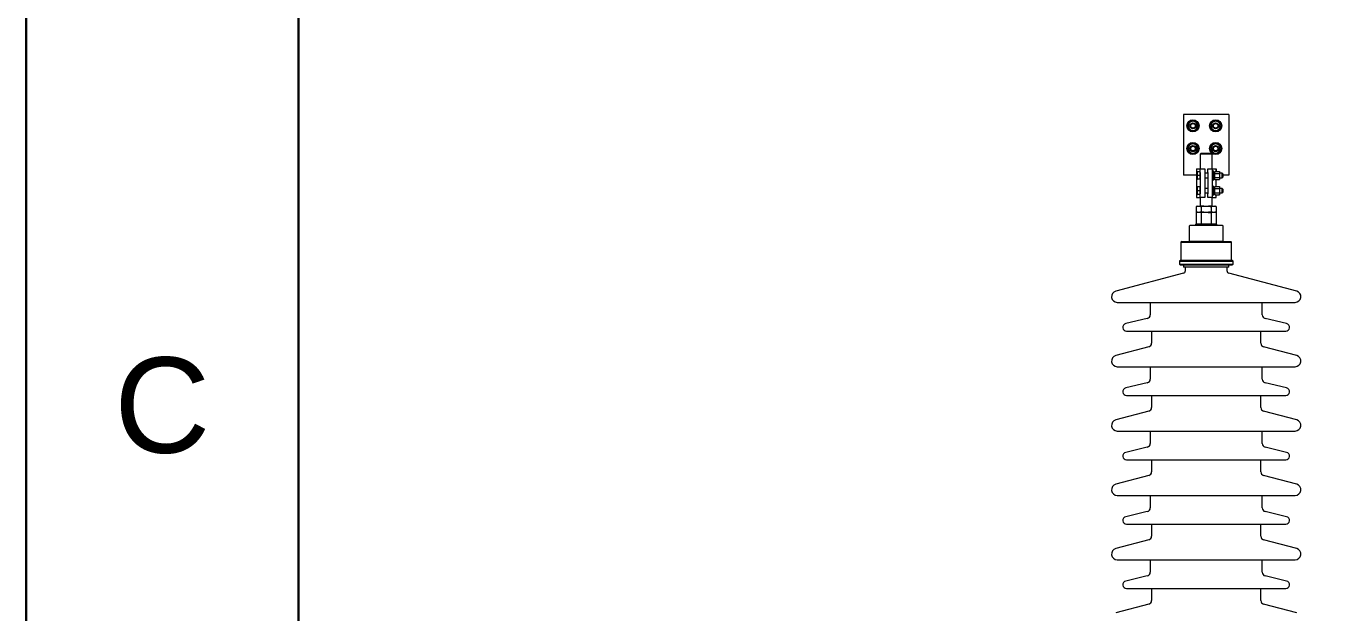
# Model space of a CAD drawing. Header units: millimetres. Extents: x 30710 to 48779, y -19256 to -8564.
# Drawn here: x 30710 to 32432, y -13354 to -12579 of the extents above; entities that cross this region are included whole.
import ezdxf
from ezdxf.enums import TextEntityAlignment as Align

# ---------------------------------------------------------------- set-up
doc = ezdxf.new("R2010")
doc.units = ezdxf.units.MM
doc.header["$LTSCALE"] = 10
doc.layers.get('Defpoints').update_dxf_attribs({"lineweight": 25})
for name, color, linetype, lineweight in [('1', 4, 'Continuous', 30), ('2', 3, 'Continuous', 25), ('粗实线', 4, 'Continuous', 18)]:
    doc.layers.add(name, color=color, linetype=linetype, lineweight=lineweight)
doc.styles.get("Standard").update_dxf_attribs({"font": ''})
doc.styles.get('Standard').set_extended_font_data('arial')

msp = doc.modelspace()

# ---------------------------------------------------------------- linework, layer by layer
at = {"layer": '1'}
msp.add_lwpolyline([(30710.22, -8564.163), (45830.22, -8564.163), (45830.22, -19256.163), (30710.22, -19256.163)], close=True, dxfattribs=at)
at = {"layer": '2'}
msp.add_lwpolyline([(31070.22, -8924.163), (45470.22, -8924.163), (45470.22, -18896.163), (31070.22, -18896.163)], close=True, dxfattribs=at)
at = {"layer": 'Defpoints'}
msp.add_line((31070.22, -8564.163), (31070.22, -19256.163), dxfattribs=at)
at = {"layer": '粗实线'}
for p, q in [((32240.22, -12695.301), (32240.22, -12775.301)), ((32300.22, -12695.301), (32240.22, -12695.301)), ((32247.395, -12707.227), (32245.62, -12710.301)), ((32249.17, -12704.152), (32247.395, -12707.227)), ((32256.27, -12704.152), (32252.72, -12704.152)), ((32258.045, -12707.227), (32256.27, -12704.152)), ((32259.82, -12710.301), (32258.045, -12707.227)), ((32277.395, -12707.227), (32275.62, -12710.301)), ((32279.17, -12704.152), (32277.395, -12707.227)), ((32286.27, -12704.152), (32282.72, -12704.152)), ((32288.045, -12707.227), (32286.27, -12704.152)), ((32289.82, -12710.301), (32288.045, -12707.227)), ((32300.22, -12695.301), (32300.22, -12775.301)), ((32245.62, -12710.301), (32247.395, -12713.375)), ((32247.395, -12713.375), (32249.17, -12716.45)), ((32252.72, -12716.45), (32256.27, -12716.45)), ((32256.27, -12716.45), (32258.045, -12713.375)), ((32258.045, -12713.375), (32259.82, -12710.301)), ((32275.62, -12710.301), (32277.395, -12713.375)), ((32277.395, -12713.375), (32279.17, -12716.45)), ((32282.72, -12716.45), (32286.27, -12716.45)), ((32286.27, -12716.45), (32288.045, -12713.375)), ((32288.045, -12713.375), (32289.82, -12710.301)), ((32247.395, -12737.227), (32245.62, -12740.301)), ((32245.62, -12740.301), (32247.395, -12743.375)), ((32249.17, -12734.152), (32247.395, -12737.227)), ((32247.395, -12743.375), (32249.17, -12746.45)), ((32256.27, -12734.152), (32252.72, -12734.152)), ((32258.045, -12737.227), (32256.27, -12734.152)), ((32256.27, -12746.45), (32258.045, -12743.375)), ((32259.82, -12740.301), (32258.045, -12737.227)), ((32258.045, -12743.375), (32259.82, -12740.301)), ((32277.395, -12737.227), (32275.62, -12740.301)), ((32275.62, -12740.301), (32277.395, -12743.375)), ((32279.17, -12734.152), (32277.395, -12737.227)), ((32277.395, -12743.375), (32279.17, -12746.45)), ((32286.27, -12734.152), (32282.72, -12734.152)), ((32288.045, -12737.227), (32286.27, -12734.152)), ((32286.27, -12746.45), (32288.045, -12743.375)), ((32289.82, -12740.301), (32288.045, -12737.227)), ((32288.045, -12743.375), (32289.82, -12740.301)), ((32252.72, -12746.45), (32256.27, -12746.45)), ((32263.519, -12746.94), (32262.22, -12747.69)), ((32262.22, -12747.69), (32262.22, -12766.94)), ((32278.22, -12747.69), (32262.22, -12747.69)), ((32276.921, -12746.94), (32263.519, -12746.94)), ((32278.22, -12747.69), (32276.921, -12746.94)), ((32278.22, -12766.94), (32278.22, -12747.69)), ((32282.72, -12746.45), (32286.27, -12746.45)), ((32257.22, -12775.301), (32240.22, -12775.301)), ((32257.22, -12766.94), (32257.22, -12804.94)), ((32257.22, -12766.94), (32262.22, -12766.94)), ((32257.22, -12766.94), (32257.22, -12774.94)), ((32258.22, -12770.94), (32258.22, -12773.44)), ((32258.22, -12773.44), (32258.22, -12778.44)), ((32258.666, -12775.94), (32258.22, -12773.44)), ((32258.666, -12780.94), (32258.22, -12778.44)), ((32258.22, -12778.44), (32258.22, -12780.94)), ((32261.72, -12770.94), (32258.666, -12770.94)), ((32261.72, -12775.94), (32258.666, -12775.94)), ((32262.22, -12770.94), (32261.72, -12770.94)), ((32261.72, -12770.94), (32261.72, -12773.44)), ((32261.72, -12773.44), (32261.72, -12775.94)), ((32261.72, -12775.94), (32261.72, -12778.44)), ((32261.72, -12778.44), (32261.72, -12780.94)), ((32262.22, -12766.94), (32268.22, -12766.94)), ((32262.22, -12771.94), (32262.22, -12766.94)), ((32262.22, -12771.94), (32262.22, -12799.94)), ((32268.22, -12766.94), (32268.22, -12771.94)), ((32268.22, -12771.94), (32268.22, -12799.94)), ((32272.22, -12772.94), (32268.22, -12772.94)), ((32268.22, -12778.94), (32272.22, -12778.94)), ((32272.22, -12766.94), (32278.22, -12766.94)), ((32272.22, -12771.94), (32272.22, -12766.94)), ((32272.22, -12771.94), (32272.22, -12799.94)), ((32278.22, -12766.94), (32278.22, -12771.94)), ((32278.22, -12766.94), (32283.22, -12766.94)), ((32279.42, -12769.94), (32278.22, -12769.94)), ((32278.22, -12771.94), (32278.22, -12799.94)), ((32279.82, -12770.34), (32279.42, -12769.94)), ((32279.42, -12781.94), (32279.42, -12769.94)), ((32279.82, -12781.54), (32279.82, -12770.34)), ((32281.42, -12771.299), (32279.82, -12771.299)), ((32281.615, -12770.495), (32281.42, -12771.224)), ((32281.42, -12771.856), (32281.615, -12770.495)), ((32281.42, -12771.856), (32281.42, -12771.224)), ((32281.615, -12773.218), (32281.42, -12771.856)), ((32281.42, -12775.94), (32281.42, -12771.856)), ((32281.42, -12775.94), (32281.615, -12773.218)), ((32281.42, -12780.024), (32281.42, -12775.94)), ((32281.42, -12780.024), (32281.615, -12778.663)), ((32281.615, -12770.495), (32287.624, -12770.495)), ((32281.615, -12773.218), (32287.624, -12773.218)), ((32281.615, -12778.663), (32287.624, -12778.663)), ((32283.22, -12770.495), (32283.22, -12766.94)), ((32283.22, -12766.94), (32283.22, -12770.495)), ((32287.82, -12771.224), (32287.624, -12770.495)), ((32287.624, -12770.495), (32287.82, -12771.856)), ((32287.82, -12771.856), (32287.624, -12773.218)), ((32287.624, -12773.218), (32287.82, -12775.94)), ((32287.624, -12778.663), (32287.82, -12780.024)), ((32287.82, -12771.224), (32287.82, -12771.856)), ((32287.82, -12771.856), (32287.82, -12775.94)), ((32291.42, -12772.94), (32287.82, -12772.94)), ((32287.82, -12775.94), (32287.82, -12780.024)), ((32287.82, -12778.94), (32291.42, -12778.94)), ((32292.22, -12773.74), (32291.42, -12772.94)), ((32291.42, -12778.94), (32291.42, -12772.94)), ((32291.42, -12778.94), (32292.22, -12778.14)), ((32292.22, -12773.74), (32292.22, -12778.14)), ((32300.22, -12775.301), (32292.22, -12775.301)), ((32258.22, -12790.94), (32258.22, -12793.44)), ((32258.666, -12795.94), (32258.22, -12793.44)), ((32258.22, -12793.44), (32258.22, -12798.44)), ((32261.72, -12780.94), (32258.666, -12780.94)), ((32261.72, -12790.94), (32258.666, -12790.94)), ((32261.72, -12795.94), (32258.666, -12795.94)), ((32261.72, -12780.94), (32262.22, -12780.94)), ((32262.22, -12790.94), (32261.72, -12790.94)), ((32261.72, -12790.94), (32261.72, -12793.44)), ((32261.72, -12793.44), (32261.72, -12795.94)), ((32261.72, -12795.94), (32261.72, -12798.44)), ((32272.22, -12792.94), (32268.22, -12792.94)), ((32278.22, -12781.94), (32279.42, -12781.94)), ((32279.42, -12789.94), (32278.22, -12789.94)), ((32279.42, -12781.94), (32279.82, -12781.54)), ((32279.82, -12790.34), (32279.42, -12789.94)), ((32279.42, -12801.94), (32279.42, -12789.94)), ((32279.82, -12780.581), (32281.42, -12780.581)), ((32279.82, -12801.54), (32279.82, -12790.34)), ((32281.42, -12791.299), (32279.82, -12791.299)), ((32281.615, -12781.385), (32281.42, -12780.024)), ((32281.42, -12780.656), (32281.42, -12780.024)), ((32281.42, -12780.656), (32281.615, -12781.385)), ((32281.615, -12790.495), (32281.42, -12791.224)), ((32281.42, -12791.856), (32281.615, -12790.495)), ((32281.42, -12791.856), (32281.42, -12791.224)), ((32281.42, -12795.94), (32281.42, -12791.856)), ((32281.615, -12793.218), (32281.42, -12791.856)), ((32281.42, -12795.94), (32281.615, -12793.218)), ((32281.42, -12800.024), (32281.42, -12795.94)), ((32281.615, -12781.385), (32287.624, -12781.385)), ((32281.615, -12790.495), (32287.624, -12790.495)), ((32281.615, -12793.218), (32287.624, -12793.218)), ((32283.22, -12790.495), (32283.22, -12781.385)), ((32287.82, -12780.024), (32287.624, -12781.385)), ((32287.624, -12781.385), (32287.82, -12780.656)), ((32287.82, -12791.224), (32287.624, -12790.495)), ((32287.624, -12790.495), (32287.82, -12791.856)), ((32287.82, -12791.856), (32287.624, -12793.218)), ((32287.624, -12793.218), (32287.82, -12795.94)), ((32287.82, -12780.024), (32287.82, -12780.656)), ((32287.82, -12791.224), (32287.82, -12791.856)), ((32287.82, -12791.856), (32287.82, -12795.94)), ((32291.42, -12792.94), (32287.82, -12792.94)), ((32287.82, -12795.94), (32287.82, -12800.024)), ((32292.22, -12793.74), (32291.42, -12792.94)), ((32291.42, -12798.94), (32291.42, -12792.94)), ((32292.22, -12793.74), (32292.22, -12798.14)), ((32257.22, -12804.94), (32262.22, -12804.94)), ((32258.666, -12800.94), (32258.22, -12798.44)), ((32258.22, -12798.44), (32258.22, -12800.94)), ((32261.72, -12800.94), (32258.666, -12800.94)), ((32261.72, -12798.44), (32261.72, -12800.94)), ((32261.72, -12800.94), (32262.22, -12800.94)), ((32262.22, -12804.94), (32262.22, -12799.94)), ((32262.22, -12804.94), (32262.22, -12816.484)), ((32268.22, -12804.94), (32262.22, -12804.94)), ((32268.22, -12798.94), (32272.22, -12798.94)), ((32268.22, -12799.94), (32268.22, -12804.94)), ((32272.22, -12804.94), (32272.22, -12799.94)), ((32278.22, -12804.94), (32272.22, -12804.94)), ((32278.22, -12799.94), (32278.22, -12804.94)), ((32278.22, -12801.94), (32279.42, -12801.94)), ((32278.22, -12816.484), (32278.22, -12804.94)), ((32278.22, -12804.94), (32283.22, -12804.94)), ((32279.42, -12801.94), (32279.82, -12801.54)), ((32279.82, -12800.581), (32281.42, -12800.581)), ((32281.42, -12800.024), (32281.615, -12798.663)), ((32281.615, -12801.385), (32281.42, -12800.024)), ((32281.42, -12800.656), (32281.42, -12800.024)), ((32281.42, -12800.656), (32281.615, -12801.385)), ((32281.615, -12798.663), (32287.624, -12798.663)), ((32281.615, -12801.385), (32287.624, -12801.385)), ((32283.22, -12804.94), (32283.22, -12801.385)), ((32287.624, -12798.663), (32287.82, -12800.024)), ((32287.82, -12800.024), (32287.624, -12801.385)), ((32287.624, -12801.385), (32287.82, -12800.656)), ((32287.82, -12798.94), (32291.42, -12798.94)), ((32287.82, -12800.024), (32287.82, -12800.656)), ((32291.42, -12798.94), (32292.22, -12798.14)), ((32258.22, -12816.484), (32256.845, -12816.853)), ((32256.845, -12816.853), (32258.62, -12816.484)), ((32256.845, -12816.853), (32256.845, -12824.116)), ((32256.845, -12824.116), (32258.22, -12824.484)), ((32258.888, -12824.484), (32257.135, -12824.954)), ((32257.135, -12824.954), (32260.406, -12824.484)), ((32257.135, -12824.954), (32257.135, -12839.915)), ((32258.22, -12816.484), (32258.62, -12816.484)), ((32258.62, -12824.484), (32258.22, -12824.484)), ((32258.62, -12816.484), (32261.756, -12816.484)), ((32258.62, -12824.484), (32261.756, -12824.484)), ((32260.406, -12824.484), (32263.677, -12824.954)), ((32267.084, -12816.484), (32261.756, -12816.484)), ((32263.532, -12824.116), (32261.756, -12824.484)), ((32267.084, -12824.484), (32261.756, -12824.484)), ((32263.532, -12816.853), (32267.084, -12816.484)), ((32263.532, -12816.853), (32263.532, -12824.116)), ((32263.677, -12824.954), (32270.22, -12824.484)), ((32263.677, -12824.954), (32263.677, -12839.915)), ((32267.084, -12816.484), (32273.355, -12816.484)), ((32267.084, -12824.484), (32273.355, -12824.484)), ((32278.683, -12816.484), (32273.355, -12816.484)), ((32276.907, -12824.116), (32273.355, -12824.484)), ((32278.683, -12824.484), (32273.355, -12824.484)), ((32276.762, -12824.954), (32280.033, -12824.484)), ((32276.762, -12824.954), (32276.762, -12839.915)), ((32276.907, -12816.853), (32278.683, -12816.484)), ((32276.907, -12816.853), (32276.907, -12824.116)), ((32278.683, -12816.484), (32281.819, -12816.484)), ((32278.683, -12824.484), (32281.819, -12824.484)), ((32280.033, -12824.484), (32283.305, -12824.954)), ((32283.305, -12824.954), (32281.551, -12824.484)), ((32282.22, -12816.484), (32281.819, -12816.484)), ((32283.595, -12824.116), (32281.819, -12824.484)), ((32282.22, -12824.484), (32281.819, -12824.484)), ((32283.595, -12816.853), (32282.22, -12816.484)), ((32282.22, -12824.484), (32283.595, -12824.116)), ((32283.305, -12824.954), (32283.305, -12839.915)), ((32283.595, -12816.853), (32283.595, -12824.116)), ((32247.72, -12842.884), (32247.72, -12861.884)), ((32270.22, -12841.884), (32248.72, -12841.884)), ((32256.595, -12840.384), (32256.22, -12840.759)), ((32256.22, -12840.759), (32256.22, -12841.884)), ((32270.22, -12840.759), (32256.22, -12840.759)), ((32270.22, -12840.384), (32256.595, -12840.384)), ((32257.135, -12839.915), (32258.888, -12840.384)), ((32260.406, -12840.384), (32257.135, -12839.915)), ((32263.677, -12839.915), (32260.406, -12840.384)), ((32270.22, -12840.384), (32263.677, -12839.915)), ((32283.845, -12840.384), (32270.22, -12840.384)), ((32284.22, -12840.759), (32270.22, -12840.759)), ((32291.72, -12841.884), (32270.22, -12841.884)), ((32280.033, -12840.384), (32276.762, -12839.915)), ((32283.305, -12839.915), (32280.033, -12840.384)), ((32281.551, -12840.384), (32283.305, -12839.915)), ((32284.22, -12840.759), (32283.845, -12840.384)), ((32284.22, -12841.884), (32284.22, -12840.759)), ((32292.72, -12861.884), (32292.72, -12842.884)), ((32236.72, -12863.917), (32236.72, -12887.94)), ((32236.72, -12863.917), (32303.72, -12863.917)), ((32237.864, -12862.94), (32302.575, -12862.94)), ((32270.22, -12862.884), (32248.72, -12862.884)), ((32291.72, -12862.884), (32270.22, -12862.884)), ((32303.72, -12887.94), (32303.72, -12863.917)), ((32236.72, -12887.94), (32234.72, -12888.94)), ((32234.72, -12888.94), (32234.72, -12892.963)), ((32234.72, -12888.94), (32305.72, -12888.94)), ((32234.72, -12892.963), (32305.72, -12892.963)), ((32235.864, -12893.94), (32304.575, -12893.94)), ((32236.72, -12887.94), (32303.72, -12887.94)), ((32240.22, -12893.94), (32240.22, -12896.94)), ((32300.22, -12896.94), (32240.22, -12896.94)), ((32242.552, -12896.94), (32242.552, -12902.074)), ((32297.887, -12902.074), (32297.887, -12896.94)), ((32300.22, -12896.94), (32300.22, -12893.94)), ((32305.72, -12888.94), (32303.72, -12887.94)), ((32305.72, -12892.963), (32305.72, -12888.94)), ((32240.319, -12904.974), (32150.635, -12928.689)), ((32389.804, -12928.689), (32300.12, -12904.974)), ((32152.552, -12943.44), (32387.887, -12943.44)), ((32196.21, -12944.872), (32196.21, -12959.872)), ((32344.229, -12959.872), (32344.229, -12944.872)), ((32192.378, -12964.733), (32163.884, -12971.578)), ((32376.555, -12971.578), (32348.061, -12964.733)), ((32165.052, -12981.44), (32375.387, -12981.44)), ((32198.052, -12983.097), (32198.052, -12997.301)), ((32342.387, -12997.301), (32342.387, -12983.097)), ((32194.33, -13002.135), (32150.635, -13013.689)), ((32389.804, -13013.689), (32346.109, -13002.135)), ((32152.552, -13028.44), (32387.887, -13028.44)), ((32196.21, -13029.872), (32196.21, -13044.872)), ((32344.229, -13044.872), (32344.229, -13029.872)), ((32192.378, -13049.733), (32163.884, -13056.578)), ((32376.555, -13056.578), (32348.061, -13049.733)), ((32165.052, -13066.44), (32375.387, -13066.44)), ((32198.052, -13068.097), (32198.052, -13082.301)), ((32342.387, -13082.301), (32342.387, -13068.097)), ((32194.33, -13087.135), (32150.635, -13098.689)), ((32389.804, -13098.689), (32346.109, -13087.135)), ((32152.552, -13113.44), (32387.887, -13113.44)), ((32196.21, -13114.872), (32196.21, -13129.872)), ((32344.229, -13129.872), (32344.229, -13114.872)), ((32192.378, -13134.733), (32163.884, -13141.578)), ((32376.555, -13141.578), (32348.061, -13134.733)), ((32165.052, -13151.44), (32375.387, -13151.44)), ((32198.052, -13153.097), (32198.052, -13167.301)), ((32342.387, -13167.301), (32342.387, -13153.097)), ((32194.33, -13172.135), (32150.635, -13183.689)), ((32389.804, -13183.689), (32346.109, -13172.135)), ((32152.552, -13198.44), (32387.887, -13198.44)), ((32196.21, -13199.872), (32196.21, -13214.872)), ((32344.229, -13214.872), (32344.229, -13199.872)), ((32192.378, -13219.733), (32163.884, -13226.578)), ((32376.555, -13226.578), (32348.061, -13219.733)), ((32165.052, -13236.44), (32375.387, -13236.44)), ((32198.052, -13238.097), (32198.052, -13252.301)), ((32342.387, -13252.301), (32342.387, -13238.097)), ((32194.33, -13257.135), (32150.635, -13268.689)), ((32389.804, -13268.689), (32346.109, -13257.135)), ((32152.552, -13283.44), (32387.887, -13283.44)), ((32196.21, -13284.872), (32196.21, -13299.872)), ((32344.229, -13299.872), (32344.229, -13284.872)), ((32192.378, -13304.733), (32163.884, -13311.578)), ((32376.555, -13311.578), (32348.061, -13304.733)), ((32165.052, -13321.44), (32375.387, -13321.44)), ((32198.052, -13323.097), (32198.052, -13337.301)), ((32342.387, -13337.301), (32342.387, -13323.097)), ((32194.33, -13342.135), (32150.635, -13353.689)), ((32389.804, -13353.689), (32346.109, -13342.135))]:
    msp.add_line(p, q, dxfattribs=at)
for points in [[(32196.001, -12943.44), (32196.114, -12943.896), (32196.21, -12944.872)], [(32344.229, -12944.872), (32344.325, -12943.896), (32344.438, -12943.44)], [(32197.769, -12981.44), (32197.956, -12982.122), (32198.052, -12983.097)], [(32342.387, -12983.097), (32342.483, -12982.122), (32342.67, -12981.44)], [(32196.001, -13028.44), (32196.114, -13028.896), (32196.21, -13029.872)], [(32344.229, -13029.872), (32344.325, -13028.896), (32344.438, -13028.44)], [(32197.769, -13066.44), (32197.956, -13067.122), (32198.052, -13068.097)], [(32342.387, -13068.097), (32342.483, -13067.122), (32342.67, -13066.44)], [(32196.001, -13113.44), (32196.114, -13113.896), (32196.21, -13114.872)], [(32344.229, -13114.872), (32344.325, -13113.896), (32344.438, -13113.44)], [(32197.769, -13151.44), (32197.956, -13152.122), (32198.052, -13153.097)], [(32342.387, -13153.097), (32342.483, -13152.122), (32342.67, -13151.44)], [(32196.001, -13198.44), (32196.114, -13198.896), (32196.21, -13199.872)], [(32344.229, -13199.872), (32344.325, -13198.896), (32344.438, -13198.44)], [(32197.769, -13236.44), (32197.956, -13237.122), (32198.052, -13238.097)], [(32342.387, -13238.097), (32342.483, -13237.122), (32342.67, -13236.44)], [(32196.001, -13283.44), (32196.114, -13283.896), (32196.21, -13284.872)], [(32344.229, -13284.872), (32344.325, -13283.896), (32344.438, -13283.44)], [(32197.769, -13321.44), (32197.956, -13322.122), (32198.052, -13323.097)], [(32342.387, -13323.097), (32342.483, -13322.122), (32342.67, -13321.44)]]:
    msp.add_lwpolyline(points, dxfattribs=at)
for centre, radius in [((32252.72, -12710.301), 8), ((32252.72, -12710.301), 7.6), ((32252.72, -12710.301), 4), ((32252.72, -12710.301), 3), ((32282.72, -12710.301), 8), ((32282.72, -12710.301), 7.6), ((32282.72, -12710.301), 4), ((32282.72, -12710.301), 3), ((32252.72, -12740.301), 8), ((32252.72, -12740.301), 7.6), ((32252.72, -12740.301), 4), ((32252.72, -12740.301), 3), ((32282.72, -12740.301), 8), ((32282.72, -12740.301), 7.6), ((32282.72, -12740.301), 4), ((32282.72, -12740.301), 3)]:
    msp.add_circle(centre, radius, dxfattribs=at)
for centre, radius, start, end in [((32252.72, -12710.301), 6.149, 150, 210), ((32252.72, -12710.301), 6.149, 90, 150), ((32252.72, -12710.301), 6.149, 30, 90), ((32252.72, -12710.301), 6.149, 330, 30), ((32282.72, -12710.301), 6.149, 150, 210), ((32282.72, -12710.301), 6.149, 90, 150), ((32282.72, -12710.301), 6.149, 30, 90), ((32282.72, -12710.301), 6.149, 330, 30), ((32252.72, -12710.301), 6.149, 210, 270), ((32252.72, -12710.301), 6.149, 270, 330), ((32282.72, -12710.301), 6.149, 210, 270), ((32282.72, -12710.301), 6.149, 270, 330), ((32252.72, -12740.301), 6.149, 150, 210), ((32252.72, -12740.301), 6.149, 90, 150), ((32252.72, -12740.301), 6.149, 210, 270), ((32252.72, -12740.301), 6.149, 30, 90), ((32252.72, -12740.301), 6.149, 270, 330), ((32252.72, -12740.301), 6.149, 330, 30), ((32282.72, -12740.301), 6.149, 150, 210), ((32282.72, -12740.301), 6.149, 90, 150), ((32282.72, -12740.301), 6.149, 210, 270), ((32282.72, -12740.301), 6.149, 30, 90), ((32282.72, -12740.301), 6.149, 270, 330), ((32282.72, -12740.301), 6.149, 330, 30), ((32248.72, -12842.884), 1, 90, 180), ((32291.72, -12842.884), 1, 0, 90), ((32238.471, -12864.81), 1.966, 107.977568, 152.977568), ((32248.72, -12861.884), 1, 180, 270), ((32291.72, -12861.884), 1, 270, 0), ((32301.968, -12864.81), 1.966, 27.022432, 72.022432), ((32236.471, -12892.07), 1.966, 207.022432, 252.022432), ((32303.968, -12892.07), 1.966, 287.977568, 332.977568), ((32239.552, -12902.074), 3, 284.81144, 0), ((32300.887, -12902.074), 3, 180, 255.18856), ((32152.552, -12935.94), 7.5, 104.81144, 270), ((32387.887, -12935.94), 7.5, 270, 75.18856), ((32191.21, -12959.872), 5, 283.507945, 0), ((32349.229, -12959.872), 5, 180, 256.492055), ((32165.052, -12976.44), 5, 103.507945, 270), ((32375.387, -12976.44), 5, 270, 76.492055), ((32193.052, -12997.301), 5, 284.81144, 0), ((32347.387, -12997.301), 5, 180, 255.18856), ((32152.552, -13020.94), 7.5, 104.81144, 270), ((32387.887, -13020.94), 7.5, 270, 75.18856), ((32191.21, -13044.872), 5, 283.507945, 0), ((32349.229, -13044.872), 5, 180, 256.492055), ((32165.052, -13061.44), 5, 103.507945, 270), ((32375.387, -13061.44), 5, 270, 76.492055), ((32193.052, -13082.301), 5, 284.81144, 0), ((32347.387, -13082.301), 5, 180, 255.18856), ((32152.552, -13105.94), 7.5, 104.81144, 270), ((32387.887, -13105.94), 7.5, 270, 75.18856), ((32191.21, -13129.872), 5, 283.507945, 360), ((32349.229, -13129.872), 5, 180, 256.492055), ((32165.052, -13146.44), 5, 103.507945, 270), ((32375.387, -13146.44), 5, 270, 76.492055), ((32193.052, -13167.301), 5, 284.81144, 360), ((32347.387, -13167.301), 5, 180, 255.18856), ((32152.552, -13190.94), 7.5, 104.81144, 270), ((32387.887, -13190.94), 7.5, 270, 75.18856), ((32165.052, -13231.44), 5, 103.507945, 270), ((32191.21, -13214.872), 5, 283.507945, 360), ((32349.229, -13214.872), 5, 180, 256.492055), ((32375.387, -13231.44), 5, 270, 76.492055), ((32193.052, -13252.301), 5, 284.81144, 360), ((32347.387, -13252.301), 5, 180, 255.18856), ((32152.552, -13275.94), 7.5, 104.81144, 270), ((32387.887, -13275.94), 7.5, 270, 75.18856), ((32165.052, -13316.44), 5, 103.507945, 270), ((32191.21, -13299.872), 5, 283.507945, 360), ((32349.229, -13299.872), 5, 180, 256.492055), ((32375.387, -13316.44), 5, 270, 76.492055), ((32193.052, -13337.301), 5, 284.81144, 0), ((32347.387, -13337.301), 5, 180, 255.18856)]:
    msp.add_arc(centre, radius, start, end, dxfattribs=at)
for points, knots in [([(32252.72, -12704.152), (32251.801, -12704.152), (32250.613, -12704.152), (32249.436, -12704.152), (32249.17, -12704.152)], [0, 0, 0, 0, 2.74731803, 3.55, 3.55, 3.55, 3.55]), ([(32282.72, -12704.152), (32281.801, -12704.152), (32280.613, -12704.152), (32279.436, -12704.152), (32279.17, -12704.152)], [0, 0, 0, 0, 2.74731803, 3.55, 3.55, 3.55, 3.55]), ([(32249.17, -12716.45), (32249.436, -12716.45), (32250.613, -12716.45), (32251.801, -12716.45), (32252.72, -12716.45)], [0, 0, 0, 0, 0.80268197, 3.55, 3.55, 3.55, 3.55]), ([(32279.17, -12716.45), (32279.436, -12716.45), (32280.613, -12716.45), (32281.801, -12716.45), (32282.72, -12716.45)], [0, 0, 0, 0, 0.80268197, 3.55, 3.55, 3.55, 3.55]), ([(32252.72, -12734.152), (32251.801, -12734.152), (32250.613, -12734.152), (32249.436, -12734.152), (32249.17, -12734.152)], [0, 0, 0, 0, 2.74731803, 3.55, 3.55, 3.55, 3.55]), ([(32282.72, -12734.152), (32281.801, -12734.152), (32280.613, -12734.152), (32279.436, -12734.152), (32279.17, -12734.152)], [0, 0, 0, 0, 2.74731803, 3.55, 3.55, 3.55, 3.55]), ([(32249.17, -12746.45), (32249.436, -12746.45), (32250.613, -12746.45), (32251.801, -12746.45), (32252.72, -12746.45)], [0, 0, 0, 0, 0.80268197, 3.55, 3.55, 3.55, 3.55]), ([(32279.17, -12746.45), (32279.436, -12746.45), (32280.613, -12746.45), (32281.801, -12746.45), (32282.72, -12746.45)], [0, 0, 0, 0, 0.80268197, 3.55, 3.55, 3.55, 3.55]), ([(32258.22, -12773.44), (32258.22, -12773.381), (32258.226, -12772.537), (32258.454, -12771.709), (32258.666, -12770.94)], [0, 0, 0, 0, 0.17876155, 2.5464399, 2.5464399, 2.5464399, 2.5464399]), ([(32258.666, -12770.94), (32258.611, -12770.94), (32258.347, -12770.94), (32258.276, -12770.94), (32258.22, -12770.94)], [0, 0, 0, 0, 0.09422914, 0.446581987, 0.446581987, 0.446581987, 0.446581987]), ([(32258.22, -12778.44), (32258.22, -12778.381), (32258.226, -12777.537), (32258.454, -12776.709), (32258.666, -12775.94)], [0, 0, 0, 0, 0.17876155, 2.5464399, 2.5464399, 2.5464399, 2.5464399]), ([(32281.615, -12778.663), (32281.589, -12778.46), (32281.472, -12777.557), (32281.442, -12776.646), (32281.42, -12775.94)], [0, 0, 0, 0, 0.61295126, 2.73086727, 2.73086727, 2.73086727, 2.73086727]), ([(32287.82, -12775.94), (32287.797, -12776.646), (32287.767, -12777.557), (32287.65, -12778.46), (32287.624, -12778.663)], [0, 0, 0, 0, 2.117916, 2.73086727, 2.73086727, 2.73086727, 2.73086727]), ([(32258.22, -12780.94), (32258.276, -12780.94), (32258.347, -12780.94), (32258.611, -12780.94), (32258.666, -12780.94)], [0, 0, 0, 0, 0.352352848, 0.446581987, 0.446581987, 0.446581987, 0.446581987]), ([(32258.22, -12793.44), (32258.22, -12793.381), (32258.226, -12792.537), (32258.454, -12791.709), (32258.666, -12790.94)], [0, 0, 0, 0, 0.17876155, 2.5464399, 2.5464399, 2.5464399, 2.5464399]), ([(32258.666, -12790.94), (32258.611, -12790.94), (32258.347, -12790.94), (32258.276, -12790.94), (32258.22, -12790.94)], [0, 0, 0, 0, 0.09422914, 0.446581987, 0.446581987, 0.446581987, 0.446581987]), ([(32258.22, -12798.44), (32258.22, -12798.381), (32258.226, -12797.537), (32258.454, -12796.709), (32258.666, -12795.94)], [0, 0, 0, 0, 0.17876155, 2.5464399, 2.5464399, 2.5464399, 2.5464399]), ([(32281.615, -12798.663), (32281.589, -12798.46), (32281.472, -12797.557), (32281.442, -12796.646), (32281.42, -12795.94)], [0, 0, 0, 0, 0.61295126, 2.73086727, 2.73086727, 2.73086727, 2.73086727]), ([(32287.82, -12795.94), (32287.797, -12796.646), (32287.767, -12797.557), (32287.65, -12798.46), (32287.624, -12798.663)], [0, 0, 0, 0, 2.117916, 2.73086727, 2.73086727, 2.73086727, 2.73086727]), ([(32258.22, -12800.94), (32258.276, -12800.94), (32258.347, -12800.94), (32258.611, -12800.94), (32258.666, -12800.94)], [0, 0, 0, 0, 0.352352848, 0.446581987, 0.446581987, 0.446581987, 0.446581987]), ([(32258.62, -12824.484), (32258.502, -12824.467), (32257.908, -12824.379), (32257.317, -12824.233), (32256.845, -12824.116)], [0, 0, 0, 0, 0.36353895, 1.81461463, 1.81461463, 1.81461463, 1.81461463]), ([(32261.756, -12816.484), (32261.875, -12816.502), (32262.469, -12816.59), (32263.06, -12816.736), (32263.532, -12816.853)], [0, 0, 0, 0, 0.36353895, 1.81461463, 1.81461463, 1.81461463, 1.81461463]), ([(32267.084, -12824.484), (32266.843, -12824.466), (32265.656, -12824.379), (32264.474, -12824.232), (32263.532, -12824.116)], [0, 0, 0, 0, 0.72411593, 3.57139831, 3.57139831, 3.57139831, 3.57139831]), ([(32270.22, -12824.484), (32271.919, -12824.539), (32274.108, -12824.61), (32276.277, -12824.891), (32276.762, -12824.954)], [0, 0, 0, 0, 5.09648745, 6.56260174, 6.56260174, 6.56260174, 6.56260174]), ([(32273.355, -12816.484), (32273.596, -12816.502), (32274.783, -12816.59), (32275.965, -12816.736), (32276.907, -12816.853)], [0, 0, 0, 0, 0.72411593, 3.57139831, 3.57139831, 3.57139831, 3.57139831]), ([(32278.683, -12824.484), (32278.519, -12824.459), (32277.925, -12824.37), (32277.334, -12824.222), (32276.907, -12824.116)], [0, 0, 0, 0, 0.50265441, 1.81468356, 1.81468356, 1.81468356, 1.81468356]), ([(32281.819, -12816.484), (32281.983, -12816.509), (32282.577, -12816.599), (32283.167, -12816.746), (32283.595, -12816.853)], [0, 0, 0, 0, 0.50265441, 1.81468356, 1.81468356, 1.81468356, 1.81468356]), ([(32276.762, -12839.915), (32276.277, -12839.977), (32274.108, -12840.258), (32271.919, -12840.329), (32270.22, -12840.384)], [0, 0, 0, 0, 1.4661143, 6.56260174, 6.56260174, 6.56260174, 6.56260174])]:
    msp.add_open_spline(points, degree=3, knots=knots, dxfattribs=at)

# ---------------------------------------------------------------- texts
at = {"layer": '2'}
msp.add_text('C', height=126, dxfattribs=at).set_placement((30890.22, -13079.163), align=Align.MIDDLE_CENTER)

doc.saveas('drawing.dxf')
